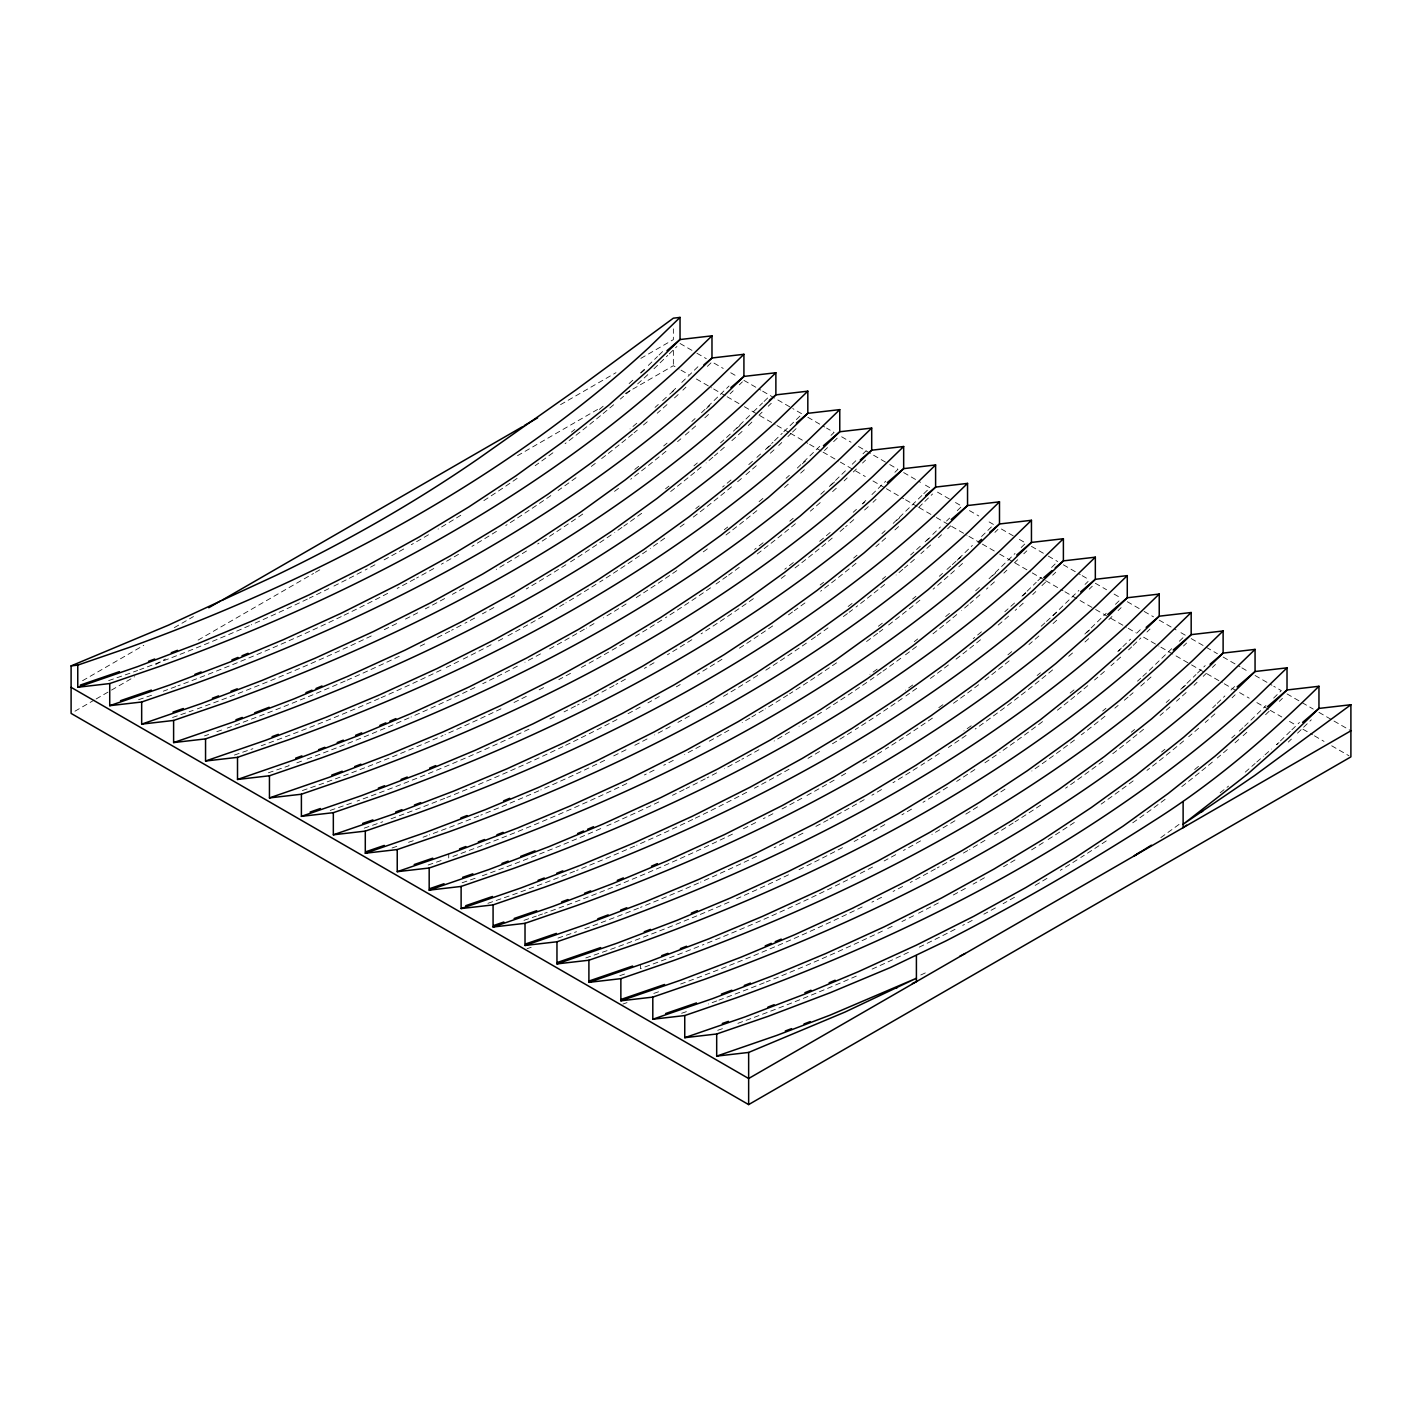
<?xml version="1.0" encoding="UTF-8"?>
<svg xmlns="http://www.w3.org/2000/svg" width="1422" height="1422" viewBox="0 0 1422 1422"><rect width="100%" height="100%" fill="white"/><g stroke="black" fill="none" stroke-linecap="round" stroke-linejoin="round"><path stroke-width="0.75" stroke-dasharray="5 3.75" d="M640.647 372.866L646.779 366.929M648.308 365.436L657.497 356.531M659.026 355.056L665.158 349.101M653.978 368.76L658.582 364.299M660.11 362.806L667.771 355.376M669.3 353.882L676.961 346.453M675.663 388.348L669.531 394.285L674.437 390.09M681.778 382.411L698.629 366.058M682.862 390.161L685.937 387.193M707.374 366.378L711.978 361.935L723.229 368.422M701.49 412.736L729.042 386.002M730.126 393.752L733.201 390.783M739.333 384.829L742.391 381.86M733.432 431.168L751.811 413.358M753.34 411.865L762.512 402.959M764.058 401.466L770.173 395.529M748.292 425.569L752.878 421.108M759.01 415.171L762.085 412.184M768.218 406.248L771.275 403.279M765.374 449.619L773.035 442.189M774.563 440.713L782.224 433.283M783.753 431.79L802.115 413.98L792.747 408.558M778.705 445.495L781.762 442.526M787.895 436.59L790.97 433.603M792.498 432.128L797.084 427.666M797.315 468.069L821.827 444.304M830.999 435.381L834.074 432.412L826.573 428.093M824.44 450.561L827.497 447.592M833.63 441.655L838.233 437.194M829.275 486.502L846.108 470.167M852.24 464.23L856.826 459.768M862.958 453.831L866.016 450.863M844.135 480.903L847.192 477.934M853.324 471.98L856.382 469.011M862.514 463.057L865.571 460.088M865.802 500.491L861.217 504.952L864.487 502.162M871.935 494.554L885.71 481.187M894.9 472.282L897.957 469.296L888.59 463.892M873.001 502.322L876.076 499.353M893.158 523.385L922.256 495.176M923.785 493.683L929.899 487.746L922.398 483.409M918.754 507.387L923.34 502.926M924.869 501.433L932.53 494.003M925.1 541.835L931.232 535.898M932.761 534.405L940.422 526.975M946.537 521.039L949.612 518.07M957.255 510.64L961.859 506.196L952.473 500.775M938.431 537.712L941.506 534.743M947.621 528.806L950.696 525.82M952.26 564.658A1590.116 918.043 0 0 0 957.059 560.286L972.364 545.426M981.553 536.521L993.8 524.629L986.299 520.31M994.902 532.379L997.96 529.411M989.001 578.718L1015.024 553.478M1021.156 547.541L1025.742 543.08L1018.241 538.742M1003.861 573.119L1006.918 570.151M1014.579 562.721L1017.654 559.753M1023.787 553.798L1026.844 550.829M1025.529 592.707L1020.943 597.169L1025.849 592.974M1027.075 591.232L1036.247 582.309M1037.793 580.834L1042.379 576.372M1051.569 567.467L1056.155 563.005M1032.745 594.538L1035.803 591.57M1041.935 585.615L1046.539 581.154M1052.653 575.217L1055.728 572.248M1046.503 621.45A1590.116 918.043 0 0 0 1052.884 615.619L1078.925 590.361M1085.039 584.424L1088.097 581.456M1089.199 589.206L1092.274 586.22M1084.844 634.052L1106.263 613.255M1115.452 604.35L1120.056 599.888M1108.893 619.53L1111.951 616.561M1118.083 610.625L1121.14 607.638M1121.371 648.041L1116.785 652.502L1120.038 649.712M1122.9 646.566L1130.561 639.136M1136.693 633.199L1141.279 628.737M1128.57 649.872L1131.645 646.903M1133.174 645.41L1140.835 637.98M1146.967 632.026L1150.025 629.057M1171.692 648.663L1148.727 670.935A1590.116 918.043 0 0 1 1142.328 676.783M1179.353 641.233L1185.468 635.296L1177.967 630.959M1183.513 646.015L1186.57 643.046M1180.669 689.386L1195.991 674.543M1197.52 673.05L1205.181 665.62M1194 685.28L1197.075 682.293M1203.19 676.357L1206.265 673.388M1212.397 667.433L1215.455 664.465M1212.628 707.836L1215.686 704.868M1217.214 703.375L1224.875 695.945M1230.99 690.008L1235.594 685.546M1232.074 697.775L1235.149 694.789M1244.57 726.269L1266.007 705.49M1273.65 698.06L1281.311 690.63L1273.81 686.293M1265.562 714.733L1271.677 708.778M1279.338 701.348L1282.413 698.38M1290.287 731.352L1276.512 744.719L1279.782 741.928M1291.816 729.859L1299.477 722.447M1288.314 742.088L1291.372 739.12M1297.504 733.165L1302.108 728.704M1303.636 727.229L1311.297 719.799M1245.245 772.146L1255.111 763.49M1256.764 762.05L1263.34 756.273M1264.993 754.833L1271.57 749.056M640.86 373.044L645.748 368.867M706.379 408.541L709.649 405.75M736.703 428.377L739.955 425.587M767.009 448.214L773.532 442.633M802.221 463.874L805.492 461.083M830.892 485.115L835.798 480.92M896.429 520.594L899.682 517.804M926.735 540.431L930.006 537.64M957.059 560.286L963.583 554.687M992.272 575.928L995.524 573.137M1052.884 615.619L1059.426 610.02M1086.461 632.666L1089.732 629.875M1182.304 687.999L1185.575 685.191M1220.147 792.801L1228.572 786.082M1160.832 837.611L1180.527 823.338M82.565 680.711L143.764 645.321M174.355 627.617L193.481 616.561M560.552 404.648L615.993 372.688M640.86 358.362L673.353 339.627L673.353 328.891M74.957 711.196L94.19 700.086M96.109 698.984L109.583 691.199M111.503 690.097L134.592 676.765M155.762 664.536L165.379 658.99M198.102 640.096L313.551 573.439M315.471 572.337L321.248 568.996M517.501 455.698L600.244 407.918M625.253 393.485L673.353 365.703L679.112 369.027M108.676 680.587L129.26 673.495A1641.735 947.852 0 0 0 137.632 670.455M138.556 699.731L155.034 694.06M172.56 717.47L193.161 710.396M204.501 735.903L208.625 734.499M216.855 731.672L223.041 729.539M234.399 755.064L252.92 748.701M268.403 772.804L288.986 765.729L288.986 761.783M302.406 790.543L320.945 784.162A1641.735 947.852 0 0 0 442.971 735.494M330.224 810.398L352.887 802.612M364.228 828.137L382.767 821.756M392.063 847.992L400.293 845.166M408.541 842.322L416.77 839.495M428.129 865.02L444.606 859.35M462.132 882.76L478.61 877.09M487.906 903.326L502.322 898.366M504.383 897.655L512.613 894.829A1641.735 947.852 0 0 0 574.577 871.277M523.971 920.354L536.325 916.106M538.387 915.395L542.511 913.973M527.082 948.705L531.206 947.283M557.975 938.093L576.514 931.712M585.793 957.948L608.456 950.163A1641.735 947.852 0 0 0 730.481 901.477M619.796 975.688L628.044 972.844M622.925 1004.039L627.031 1002.617M653.818 993.409L662.048 990.583M681.636 1013.282L689.883 1010.438M717.701 1030.31L723.887 1028.177M680.036 343.484L695.038 352.141M696.904 353.225L706.29 358.646M730.73 372.76L738.231 377.079M743.919 380.367L760.806 390.108M762.672 391.192L790.863 407.474M807.82 417.25L824.689 427.009M841.646 436.785L851.014 442.206M858.515 446.526L871.704 454.151M873.588 455.236L886.706 462.808M903.663 472.584L920.532 482.342M937.471 492.119L950.607 499.691M969.431 510.569L978.798 515.973M1001.372 529.002L1016.375 537.658M1031.448 546.368L1046.432 555.024M1048.316 556.109L1057.684 561.53M1063.389 564.818L1080.258 574.559M1082.142 575.643L1089.643 579.963M1095.331 583.251L1106.583 589.757M1114.084 594.076L1121.585 598.413M1127.273 601.702L1142.275 610.358M1144.159 611.442L1153.526 616.846M1159.232 620.134L1176.101 629.893M1191.174 638.585L1217.428 653.747M1223.116 657.035L1239.984 666.776M1241.868 667.86L1249.369 672.179M1255.057 675.468L1271.943 685.208M1287.017 693.918L1313.253 709.08M1318.958 712.369L1332.112 719.959M1333.996 721.043L1350.9 730.801M681.031 370.147L688.71 374.573M696.389 378.999L711.747 387.868M713.666 388.988L725.184 395.636M727.104 396.738L742.462 405.608M744.381 406.71L757.819 414.46M759.739 415.58L775.079 424.449M776.999 425.551L788.517 432.199M790.436 433.301L807.714 443.273M809.633 444.393L821.152 451.041M823.071 452.143L838.429 461.012M840.349 462.114L853.787 469.882M855.706 470.984L865.305 476.53M872.966 480.956L884.484 487.604M886.404 488.706L903.681 498.695M905.601 499.797L917.119 506.445M919.039 507.547L934.396 516.417M936.316 517.519L949.754 525.287M951.673 526.389L967.031 535.259M968.951 536.361L980.451 543.008M982.371 544.128L997.729 552.98M999.648 554.1L1013.086 561.85M1015.006 562.952L1030.363 571.822M1032.283 572.924L1043.801 579.589M1045.721 580.691L1062.998 590.663M1064.918 591.765L1093.696 608.385M1095.615 609.505L1109.053 617.255M1110.973 618.374L1126.331 627.226M1128.25 628.346L1135.929 632.772M1143.608 637.198L1158.966 646.068M1160.885 647.17L1189.681 663.807M1191.583 664.909L1205.021 672.659M1206.94 673.779L1222.298 682.631M1224.218 683.751L1237.655 691.501M1239.575 692.603L1249.174 698.149M1256.852 702.592L1268.371 709.24M1270.29 710.342L1281.809 716.99M1289.487 721.416L1295.246 724.74M1302.908 729.184L1312.506 734.73M1314.426 735.832L1324.024 741.377M1331.703 745.803L1348.98 755.775M673.353 350.505L673.353 365.703M640.398 964.649L640.398 968.595A1641.735 947.852 0 0 0 700.335 945.879M448.73 854L448.73 857.946M678.17 394.552A1641.735 947.852 0 0 1 673.406 398.889M666.971 404.648A1641.735 947.852 0 0 1 657.195 413.251M647.259 421.783A1641.735 947.852 0 0 1 642.246 426.013M637.305 430.137A1641.735 947.852 0 0 1 634.034 432.839M632.399 434.19A1641.735 947.852 0 0 1 627.44 438.225M625.787 439.558A1641.735 947.852 0 0 1 620.792 443.575M619.121 444.908A1641.735 947.852 0 0 1 607.301 454.205M605.594 455.52A1641.735 947.852 0 0 1 600.457 459.484M595.285 463.412A1641.735 947.852 0 0 1 590.077 467.34M576.017 477.721A1641.735 947.852 0 0 1 570.684 481.578M568.889 482.876A1641.735 947.852 0 0 1 558.082 490.537M550.812 495.603A1641.735 947.852 0 0 1 505.734 525.536M496.456 531.384A1641.735 947.852 0 0 1 471.944 546.386M458.524 554.331A1641.735 947.852 0 0 1 441.371 564.214M433.799 568.498A1641.735 947.852 0 0 1 428.075 571.68M426.173 572.746A1641.735 947.852 0 0 1 416.575 578.025M414.637 579.074A1641.735 947.852 0 0 1 408.843 582.202M406.888 583.251A1641.735 947.852 0 0 1 397.147 588.424M387.673 593.383A1641.735 947.852 0 0 1 343.235 615.637M341.262 616.597A1641.735 947.852 0 0 1 177.91 685.831M175.83 686.595A1641.735 947.852 0 0 1 163.299 691.181M666.349 397.218A1590.116 918.043 0 0 1 659.915 403.048M658.297 404.488A1590.116 918.043 0 0 1 655.044 407.403M636.807 423.241A1590.116 918.043 0 0 1 630.035 428.929M708.529 414.442A1641.735 947.852 0 0 1 702.148 420.219M695.678 425.978A1641.735 947.852 0 0 1 682.542 437.389M680.871 438.811A1641.735 947.852 0 0 1 677.547 441.638M665.976 451.289A1641.735 947.852 0 0 1 630.693 479.232M618.534 488.386A1641.735 947.852 0 0 1 613.273 492.279M582.753 514.053A1641.735 947.852 0 0 1 537.676 543.968M526.531 550.989A1641.735 947.852 0 0 1 496.242 569.387M463.839 588.015A1641.735 947.852 0 0 1 452.356 594.36M444.659 598.555A1641.735 947.852 0 0 1 438.847 601.684M436.892 602.732A1641.735 947.852 0 0 1 425.32 608.865M417.713 612.811A1641.735 947.852 0 0 1 404.31 619.672M396.596 623.565A1641.735 947.852 0 0 1 382.998 630.284M371.249 635.972A1641.735 947.852 0 0 1 197.338 708.867M695.091 418.566A1590.116 918.043 0 0 1 691.856 421.481M667.078 443.113A1590.116 918.043 0 0 1 663.683 445.957M638.691 466.327A1590.116 918.043 0 0 1 631.883 471.677M742.071 431.435A1641.735 947.852 0 0 1 730.872 441.549M724.367 447.272A1641.735 947.852 0 0 1 714.484 455.822M712.831 457.244A1641.735 947.852 0 0 1 706.13 462.914M701.188 467.02A1641.735 947.852 0 0 1 696.282 471.073M694.647 472.424A1641.735 947.852 0 0 1 689.688 476.441M688.017 477.792A1641.735 947.852 0 0 1 683.022 481.791M681.334 483.125A1641.735 947.852 0 0 1 676.285 487.124M674.597 488.439A1641.735 947.852 0 0 1 669.495 492.421M641.678 513.306A1641.735 947.852 0 0 1 636.363 517.181M634.567 518.479A1641.735 947.852 0 0 1 623.796 526.158M621.983 527.42A1641.735 947.852 0 0 1 614.695 532.503M611.176 534.939A1641.735 947.852 0 0 1 569.618 562.419M565.92 564.765A1641.735 947.852 0 0 1 526.264 588.957M514.675 595.729A1641.735 947.852 0 0 1 510.925 597.88M493.878 607.514A1641.735 947.852 0 0 1 482.378 613.86M474.664 618.055A1641.735 947.852 0 0 1 464.941 623.245M461.048 625.307A1641.735 947.852 0 0 1 451.574 630.266M449.672 631.261A1641.735 947.852 0 0 1 434.332 639.1M424.68 643.935A1641.735 947.852 0 0 1 416.895 647.774M399.262 656.306A1641.735 947.852 0 0 1 347.128 680.16M345.155 681.014A1641.735 947.852 0 0 1 227.2 728.082M730.25 434.101A1590.116 918.043 0 0 1 725.433 438.474M723.816 439.931A1590.116 918.043 0 0 1 720.563 442.829M697.331 462.968A1590.116 918.043 0 0 1 693.936 465.829M668.944 486.111A1590.116 918.043 0 0 1 665.549 488.777M774.012 449.885A1641.735 947.852 0 0 1 769.249 454.222M756.308 465.723A1641.735 947.852 0 0 1 751.385 470.007M749.75 471.429A1641.735 947.852 0 0 1 743.102 477.117M741.431 478.521A1641.735 947.852 0 0 1 736.4 482.769M731.512 486.822A1641.735 947.852 0 0 1 692.852 517.43M684.178 523.971A1641.735 947.852 0 0 1 678.916 527.864M664.732 538.191A1641.735 947.852 0 0 1 659.346 542.049M657.551 543.311A1641.735 947.852 0 0 1 650.298 548.412M646.655 550.936A1641.735 947.852 0 0 1 599.728 582.042M596.014 584.371A1641.735 947.852 0 0 1 565.885 602.857M563.965 603.995A1641.735 947.852 0 0 1 556.286 608.527M542.866 616.33A1641.735 947.852 0 0 1 504.668 637.536M502.73 638.585A1641.735 947.852 0 0 1 496.9 641.695M491.105 644.753A1641.735 947.852 0 0 1 460.497 660.448M458.559 661.408A1641.735 947.852 0 0 1 442.989 669.069M441.033 670.029A1641.735 947.852 0 0 1 381.114 697.704M379.07 698.593A1641.735 947.852 0 0 1 261.239 745.75M760.592 454.009A1590.116 918.043 0 0 1 754.14 459.821M752.505 461.279A1590.116 918.043 0 0 1 745.963 467.074M730.961 479.996A1590.116 918.043 0 0 1 722.607 486.999M699.197 505.894A1590.116 918.043 0 0 1 695.785 508.561M804.372 469.775A1641.735 947.852 0 0 1 799.591 474.113M788.268 484.173A1641.735 947.852 0 0 1 781.691 489.879M756.877 510.658A1641.735 947.852 0 0 1 751.918 514.675M750.247 516.008A1641.735 947.852 0 0 1 745.235 520.025M743.546 521.359A1641.735 947.852 0 0 1 731.672 530.619M729.966 531.935A1641.735 947.852 0 0 1 724.793 535.881M707.338 548.91A1641.735 947.852 0 0 1 702.024 552.785M676.836 570.595A1641.735 947.852 0 0 1 635.35 598.129M626.107 603.995A1641.735 947.852 0 0 1 603.532 617.877M594.005 623.583A1641.735 947.852 0 0 1 586.308 628.115M584.371 629.235A1641.735 947.852 0 0 1 548.199 649.694M540.484 653.889A1641.735 947.852 0 0 1 524.931 662.208M517.359 666.171A1641.735 947.852 0 0 1 482.733 683.698M474.93 687.519A1641.735 947.852 0 0 1 469.047 690.363M467.091 691.305A1641.735 947.852 0 0 1 411.011 717.043M409.056 717.897A1641.735 947.852 0 0 1 303.615 760.379M301.535 761.143A1641.735 947.852 0 0 1 295.278 763.436M789.317 475.357A1590.116 918.043 0 0 1 786.082 478.272M762.903 498.429A1590.116 918.043 0 0 1 757.819 502.713M727.726 527.011A1590.116 918.043 0 0 1 724.296 529.677M836.314 488.226A1641.735 947.852 0 0 1 829.933 494.003M820.21 502.606A1641.735 947.852 0 0 1 810.327 511.156M795.396 523.705A1641.735 947.852 0 0 1 756.753 554.331M739.28 567.36A1641.735 947.852 0 0 1 728.615 575.092M726.838 576.372A1641.735 947.852 0 0 1 716.013 584.033M710.538 587.837A1641.735 947.852 0 0 1 665.46 617.752M661.763 620.099A1641.735 947.852 0 0 1 635.492 636.309M624.027 643.153A1641.735 947.852 0 0 1 610.5 651.063M608.634 652.129A1641.735 947.852 0 0 1 578.221 669.193M570.506 673.388A1641.735 947.852 0 0 1 558.828 679.609M543.595 687.573A1641.735 947.852 0 0 1 535.952 691.501M526.318 696.371A1641.735 947.852 0 0 1 512.738 703.108M500.988 708.814A1641.735 947.852 0 0 1 444.997 734.587M824.476 490.892A1590.116 918.043 0 0 1 819.641 495.265M793.156 518.301A1590.116 918.043 0 0 1 789.779 521.163M763.081 542.777A1590.116 918.043 0 0 1 754.531 549.443M868.273 506.659A1641.735 947.852 0 0 1 863.474 510.996M853.787 519.617A1641.735 947.852 0 0 1 845.575 526.762M843.921 528.184A1641.735 947.852 0 0 1 838.944 532.45M832.226 538.085A1641.735 947.852 0 0 1 827.355 542.155M825.702 543.506A1641.735 947.852 0 0 1 820.778 547.541M819.125 548.874A1641.735 947.852 0 0 1 814.148 552.909M812.477 554.242A1641.735 947.852 0 0 1 807.447 558.242M805.759 559.575A1641.735 947.852 0 0 1 800.675 563.539M798.986 564.872A1641.735 947.852 0 0 1 793.849 568.836M785.228 575.395A1641.735 947.852 0 0 1 780.02 579.305M753.376 598.644A1641.735 947.852 0 0 1 747.954 602.466M746.141 603.746A1641.735 947.852 0 0 1 701.099 633.839M691.856 639.704A1641.735 947.852 0 0 1 667.433 654.76M654.049 662.741A1641.735 947.852 0 0 1 644.397 668.376M625.467 679.165A1641.735 947.852 0 0 1 615.922 684.462M614.02 685.528A1641.735 947.852 0 0 1 608.243 688.675M606.323 689.723A1641.735 947.852 0 0 1 588.832 699.091M586.931 700.086A1641.735 947.852 0 0 1 577.456 705.028M575.537 706.023A1641.735 947.852 0 0 1 564.054 711.889M554.402 716.741A1641.735 947.852 0 0 1 546.635 720.581M529.002 729.148A1641.735 947.852 0 0 1 357.064 801.084M856.435 509.343A1590.116 918.043 0 0 1 853.218 512.258M830.164 532.468A1590.116 918.043 0 0 1 816.797 543.684M793.334 562.561A1590.116 918.043 0 0 1 784.748 569.209M898.615 526.549A1641.735 947.852 0 0 1 892.216 532.326M885.728 538.067A1641.735 947.852 0 0 1 875.881 546.635M856.008 563.29A1641.735 947.852 0 0 1 820.636 591.214M804.941 602.946A1641.735 947.852 0 0 1 794.294 610.696M792.516 611.975A1641.735 947.852 0 0 1 787.13 615.815M772.679 625.929A1641.735 947.852 0 0 1 736.703 649.925M721.949 659.328A1641.735 947.852 0 0 1 697.473 674.348M680.214 684.569A1641.735 947.852 0 0 1 676.339 686.826M659.31 696.531A1641.735 947.852 0 0 1 647.881 702.912M640.184 707.125A1641.735 947.852 0 0 1 634.39 710.271M632.452 711.32A1641.735 947.852 0 0 1 626.622 714.431M616.988 719.514A1641.735 947.852 0 0 1 564.889 745.697M562.916 746.639A1641.735 947.852 0 0 1 446.792 797.511M444.766 798.311A1641.735 947.852 0 0 1 389.024 819.534M885.159 530.69A1590.116 918.043 0 0 1 881.924 533.606M857.057 555.202A1590.116 918.043 0 0 1 853.662 558.046M823.569 582.345A1590.116 918.043 0 0 1 820.139 584.993M930.575 544.999A1641.735 947.852 0 0 1 920.923 553.638M914.417 559.379A1641.735 947.852 0 0 1 904.499 567.911M902.828 569.333A1641.735 947.852 0 0 1 896.127 574.986M884.662 584.424A1641.735 947.852 0 0 1 879.703 588.459M878.032 589.792A1641.735 947.852 0 0 1 873.019 593.792M871.331 595.125A1641.735 947.852 0 0 1 866.265 599.106M864.576 600.44A1641.735 947.852 0 0 1 856.026 607.034M852.578 609.665A1641.735 947.852 0 0 1 849.13 612.278M847.388 613.575A1641.735 947.852 0 0 1 842.162 617.486M828.031 627.849A1641.735 947.852 0 0 1 817.277 635.545M815.464 636.807A1641.735 947.852 0 0 1 810.025 640.629M806.381 643.153A1641.735 947.852 0 0 1 764.983 670.722M757.606 675.432A1641.735 947.852 0 0 1 721.789 697.349M714.093 701.881A1641.735 947.852 0 0 1 706.343 706.379M689.368 716.048A1641.735 947.852 0 0 1 677.903 722.412M670.206 726.624A1641.735 947.852 0 0 1 654.671 734.943M647.046 738.96A1641.735 947.852 0 0 1 633.697 745.857M626.018 749.75A1641.735 947.852 0 0 1 612.473 756.522M604.67 760.343A1641.735 947.852 0 0 1 598.804 763.187M596.831 764.147A1641.735 947.852 0 0 1 540.84 789.921M538.796 790.81A1641.735 947.852 0 0 1 480.778 815.144M478.752 815.961A1641.735 947.852 0 0 1 429.32 834.91M427.222 835.692A1641.735 947.852 0 0 1 423.063 837.22M920.318 546.226A1590.116 918.043 0 0 1 915.484 550.598M913.866 552.056A1590.116 918.043 0 0 1 910.613 554.953M885.604 576.479A1590.116 918.043 0 0 1 882.333 579.216M852.08 603.443A1590.116 918.043 0 0 1 846.908 607.425M962.516 563.45A1641.735 947.852 0 0 1 956.099 569.209M954.5 570.649A1641.735 947.852 0 0 1 949.629 574.95M947.994 576.39A1641.735 947.852 0 0 1 933.116 589.188M919.91 600.173A1641.735 947.852 0 0 1 886.262 626.782M882.795 629.413A1641.735 947.852 0 0 1 879.329 632.026M877.587 633.323A1641.735 947.852 0 0 1 872.344 637.234M870.602 638.531A1641.735 947.852 0 0 1 865.305 642.424M836.563 662.83A1641.735 947.852 0 0 1 789.548 693.865M787.699 695.038A1641.735 947.852 0 0 1 765.178 708.938M763.276 710.093A1641.735 947.852 0 0 1 751.811 716.937M749.892 718.074A1641.735 947.852 0 0 1 742.177 722.589M728.882 730.215A1641.735 947.852 0 0 1 723.211 733.432M721.31 734.499A1641.735 947.852 0 0 1 707.925 741.911M700.228 746.106A1641.735 947.852 0 0 1 684.657 754.424M673.281 760.361A1641.735 947.852 0 0 1 663.736 765.267M654.102 770.137A1641.735 947.852 0 0 1 644.415 774.954M626.818 783.522A1641.735 947.852 0 0 1 452.907 856.417M950.66 566.116A1590.116 918.043 0 0 1 944.19 571.946M942.555 573.386A1590.116 918.043 0 0 1 939.284 576.283M915.91 596.298A1590.116 918.043 0 0 1 912.64 599.018M882.315 623.209A1590.116 918.043 0 0 1 877.125 627.191M994.458 581.882A1641.735 947.852 0 0 1 986.441 589.099M979.936 594.823A1641.735 947.852 0 0 1 970.053 603.39M968.4 604.794A1641.735 947.852 0 0 1 961.699 610.465M956.757 614.571A1641.735 947.852 0 0 1 951.851 618.623M950.216 619.974A1641.735 947.852 0 0 1 945.257 623.991M943.586 625.342A1641.735 947.852 0 0 1 938.591 629.342M936.902 630.675A1641.735 947.852 0 0 1 931.854 634.674M916.479 646.548A1641.735 947.852 0 0 1 902.543 656.982M900.784 658.279A1641.735 947.852 0 0 1 895.469 662.154M893.709 663.452A1641.735 947.852 0 0 1 882.973 671.148M881.16 672.428A1641.735 947.852 0 0 1 870.264 680.054M866.745 682.489A1641.735 947.852 0 0 1 825.187 709.969M821.489 712.315A1641.735 947.852 0 0 1 799.004 726.233M789.494 731.957A1641.735 947.852 0 0 1 774.119 741.022M758.939 749.732A1641.735 947.852 0 0 1 753.251 752.931M751.349 753.998A1641.735 947.852 0 0 1 741.804 759.295M739.884 760.361A1641.735 947.852 0 0 1 734.108 763.507M732.17 764.556A1641.735 947.852 0 0 1 724.42 768.733M716.617 772.857A1641.735 947.852 0 0 1 707.143 777.816M705.241 778.812A1641.735 947.852 0 0 1 686.044 788.588M684.124 789.548A1641.735 947.852 0 0 1 672.464 795.325M658.759 801.972A1641.735 947.852 0 0 1 606.767 825.915M600.724 828.564A1641.735 947.852 0 0 1 480.672 876.379M979.385 587.482A1590.116 918.043 0 0 1 972.879 593.294M949.505 613.38A1590.116 918.043 0 0 1 942.928 618.819M917.688 638.993A1590.116 918.043 0 0 1 914.257 641.66M877.178 669.158A1590.116 918.043 0 0 1 869.909 674.295M1023.218 603.212A1641.735 947.852 0 0 1 1015.148 610.411M1008.607 616.135A1641.735 947.852 0 0 1 995.329 627.493M980.505 639.758A1641.735 947.852 0 0 1 953.575 661.052M948.421 664.981A1641.735 947.852 0 0 1 927.428 680.605M916.71 688.319A1641.735 947.852 0 0 1 905.867 695.962M902.223 698.486A1641.735 947.852 0 0 1 855.28 729.593M851.582 731.921A1641.735 947.852 0 0 1 830.963 744.684M819.534 751.545A1641.735 947.852 0 0 1 807.998 758.353M788.997 769.249A1641.735 947.852 0 0 1 754.407 788.215M746.674 792.303A1641.735 947.852 0 0 1 694.629 818.521M692.674 819.463A1641.735 947.852 0 0 1 636.683 845.255M634.639 846.143A1641.735 947.852 0 0 1 576.621 870.477M1014.544 603.017A1590.116 918.043 0 0 1 1009.709 607.372M1008.074 608.829A1590.116 918.043 0 0 1 1004.821 611.727M981.447 631.812A1590.116 918.043 0 0 1 973.217 638.62M912.728 685.013A1590.116 918.043 0 0 1 905.494 690.168M1056.759 620.223A1641.735 947.852 0 0 1 1050.325 625.982M1038.913 636.007A1641.735 947.852 0 0 1 1028.941 644.522M1009.14 660.892A1641.735 947.852 0 0 1 1004.145 664.909M1002.474 666.243A1641.735 947.852 0 0 1 997.426 670.224M995.738 671.557A1641.735 947.852 0 0 1 990.654 675.539M988.948 676.854A1641.735 947.852 0 0 1 983.811 680.8M978.638 684.746A1641.735 947.852 0 0 1 950.447 705.472M932.405 718.146A1641.735 947.852 0 0 1 885.391 749.198M881.676 751.545A1641.735 947.852 0 0 1 862.905 763.134M845.735 773.39A1641.735 947.852 0 0 1 839.94 776.785M834.127 780.163A1641.735 947.852 0 0 1 803.768 797.244M801.848 798.293A1641.735 947.852 0 0 1 780.5 809.758M772.928 813.722A1641.735 947.852 0 0 1 763.401 818.645M755.722 822.556A1641.735 947.852 0 0 1 742.195 829.328M732.454 834.127A1641.735 947.852 0 0 1 606.536 889.728M604.492 890.545A1641.735 947.852 0 0 1 544.555 913.279M1044.886 622.907A1590.116 918.043 0 0 1 1038.398 628.72M1011.753 651.632A1590.116 918.043 0 0 1 1006.829 655.702M942.875 704.743A1590.116 918.043 0 0 1 937.436 708.618M1088.701 638.656A1641.735 947.852 0 0 1 1082.266 644.433M1072.508 653.018A1641.735 947.852 0 0 1 1065.896 658.706M1052.6 669.904A1641.735 947.852 0 0 1 975.19 729.024M966.107 735.387A1641.735 947.852 0 0 1 948.332 747.474M939.32 753.464A1641.735 947.852 0 0 1 921.029 765.303M917.332 767.649A1641.735 947.852 0 0 1 892.963 782.722M881.516 789.566A1641.735 947.852 0 0 1 871.882 795.236M864.203 799.679A1641.735 947.852 0 0 1 829.933 818.841M828.013 819.89A1641.735 947.852 0 0 1 814.397 827.16M802.968 833.15A1641.735 947.852 0 0 1 793.423 838.073M783.824 842.944A1641.735 947.852 0 0 1 774.137 847.779M756.557 856.364A1641.735 947.852 0 0 1 700.566 882.138M698.54 883.044A1641.735 947.852 0 0 1 640.504 907.36M638.478 908.178A1641.735 947.852 0 0 1 582.789 929.437M1040.424 672.802A1590.116 918.043 0 0 1 1037.118 675.503M971.208 725.771A1590.116 918.043 0 0 1 963.92 730.908M1120.643 657.106A1641.735 947.852 0 0 1 1110.973 665.745M1104.45 671.468A1641.735 947.852 0 0 1 1094.513 680M1087.794 685.653A1641.735 947.852 0 0 1 1082.906 689.706M1081.271 691.056A1641.735 947.852 0 0 1 1076.347 695.091M1074.694 696.442A1641.735 947.852 0 0 1 1069.717 700.459M1068.046 701.793A1641.735 947.852 0 0 1 1063.016 705.792M1061.327 707.125A1641.735 947.852 0 0 1 1056.244 711.089M1042.539 721.629A1641.735 947.852 0 0 1 999.879 752.558M996.289 755.046A1641.735 947.852 0 0 1 983.864 763.507M974.888 769.515A1641.735 947.852 0 0 1 956.668 781.389M947.425 787.255A1641.735 947.852 0 0 1 923.002 802.31M911.538 809.154A1641.735 947.852 0 0 1 901.904 814.806M884.84 824.582A1641.735 947.852 0 0 1 873.41 830.963M865.731 835.176A1641.735 947.852 0 0 1 854.142 841.468M842.499 847.636A1641.735 947.852 0 0 1 798.293 870.051M788.517 874.797A1641.735 947.852 0 0 1 736.578 898.793M1074.001 689.883A1590.116 918.043 0 0 1 1067.407 695.305M1151.002 676.996A1641.735 947.852 0 0 1 1146.168 681.316M1144.55 682.756A1641.735 947.852 0 0 1 1139.662 687.057M1133.103 692.763A1641.735 947.852 0 0 1 1129.779 695.607M1128.126 697.029A1641.735 947.852 0 0 1 1123.113 701.259M1118.119 705.436A1641.735 947.852 0 0 1 1114.866 708.138M1104.983 716.226A1641.735 947.852 0 0 1 1081.36 734.818M1074.481 740.08A1641.735 947.852 0 0 1 1031.821 771.008M1005.016 789.157A1641.735 947.852 0 0 1 992.272 797.475M977.518 806.878A1641.735 947.852 0 0 1 964.4 815.002M954.944 820.761A1641.735 947.852 0 0 1 949.238 824.191M947.319 825.329A1641.735 947.852 0 0 1 931.908 834.376M920.567 840.882A1641.735 947.852 0 0 1 903.45 850.463M895.753 854.675A1641.735 947.852 0 0 1 884.146 860.95M872.557 867.065A1641.735 947.852 0 0 1 857.324 874.957M855.404 875.934A1641.735 947.852 0 0 1 762.423 919.927M760.45 920.781A1641.735 947.852 0 0 1 702.361 945.061M1140.728 678.241A1590.116 918.043 0 0 1 1137.493 681.156M1105.961 708.316A1590.116 918.043 0 0 1 1102.654 711.036M1186.144 692.55A1641.735 947.852 0 0 1 1176.492 701.188M1169.986 706.93A1641.735 947.852 0 0 1 1165.045 711.196M1163.392 712.618A1641.735 947.852 0 0 1 1160.068 715.462M1143.537 729.29A1641.735 947.852 0 0 1 1138.578 733.325M1136.925 734.659A1641.735 947.852 0 0 1 1131.93 738.676M1130.259 740.009A1641.735 947.852 0 0 1 1125.211 744.008M1123.522 745.341A1641.735 947.852 0 0 1 1118.439 749.305M1116.732 750.62A1641.735 947.852 0 0 1 1111.595 754.584M1102.957 761.125A1641.735 947.852 0 0 1 1065.593 788.179M1040.584 805.207A1641.735 947.852 0 0 1 1015.024 821.809M1013.175 822.983A1641.735 947.852 0 0 1 994.476 834.607M984.984 840.349A1641.735 947.852 0 0 1 969.662 849.432M967.724 850.569A1641.735 947.852 0 0 1 961.912 853.929M954.393 858.248A1641.735 947.852 0 0 1 948.723 861.465M946.839 862.532A1641.735 947.852 0 0 1 937.311 867.847M935.392 868.913A1641.735 947.852 0 0 1 929.633 872.077M927.713 873.126A1641.735 947.852 0 0 1 910.24 882.493M902.615 886.51A1641.735 947.852 0 0 1 893.087 891.434M881.587 897.3A1641.735 947.852 0 0 1 871.917 902.152M862.194 906.934A1641.735 947.852 0 0 1 736.347 962.694M734.303 963.512A1641.735 947.852 0 0 1 678.632 984.771M1169.435 699.606A1590.116 918.043 0 0 1 1166.182 702.504M1134.614 729.486A1590.116 918.043 0 0 1 1131.29 732.206M1214.886 713.88A1641.735 947.852 0 0 1 1205.198 722.5M1198.639 728.224A1641.735 947.852 0 0 1 1188.668 736.738M1183.637 740.969A1641.735 947.852 0 0 1 1146.967 770.386M1133.156 780.891A1641.735 947.852 0 0 1 1101.179 804.088M1074.321 822.449A1641.735 947.852 0 0 1 1045.117 841.415M1043.268 842.588A1641.735 947.852 0 0 1 1030.186 850.729M1015.024 859.937A1641.735 947.852 0 0 1 1003.523 866.745M984.451 877.765A1641.735 947.852 0 0 1 973.075 884.164M965.414 888.412A1641.735 947.852 0 0 1 959.654 891.558M957.717 892.607A1641.735 947.852 0 0 1 951.922 895.753M938.342 902.97A1641.735 947.852 0 0 1 932.654 905.938M930.752 906.934A1641.735 947.852 0 0 1 915.448 914.773M913.528 915.75A1641.735 947.852 0 0 1 901.921 921.545M892.181 926.344A1641.735 947.852 0 0 1 884.342 930.13M882.387 931.072A1641.735 947.852 0 0 1 766.262 981.944M764.218 982.762A1641.735 947.852 0 0 1 718.91 1000.146M716.83 1000.91A1641.735 947.852 0 0 1 708.476 1003.968M1164.902 749.287A1590.116 918.043 0 0 1 1161.578 751.989M1246.827 732.33A1641.735 947.852 0 0 1 1240.393 738.089M1238.758 739.511A1641.735 947.852 0 0 1 1233.869 743.813M1227.275 749.518A1641.735 947.852 0 0 1 1217.268 758.015M1212.326 762.121A1641.735 947.852 0 0 1 1207.42 766.174M1205.785 767.525A1641.735 947.852 0 0 1 1200.826 771.542M1199.155 772.893A1641.735 947.852 0 0 1 1194.16 776.892M1192.471 778.225A1641.735 947.852 0 0 1 1187.423 782.224M1185.735 783.54A1641.735 947.852 0 0 1 1180.633 787.521M1165.116 799.324A1641.735 947.852 0 0 1 1131.308 823.8M1106.28 840.9A1641.735 947.852 0 0 1 1080.756 857.519M1077.058 859.866A1641.735 947.852 0 0 1 1060.243 870.335M1046.983 878.369A1641.735 947.852 0 0 1 1033.545 886.333M1014.508 897.282A1641.735 947.852 0 0 1 1003.114 903.681M995.453 907.911A1641.735 947.852 0 0 1 983.864 914.186M972.186 920.425A1641.735 947.852 0 0 1 962.712 925.367M955.069 929.313A1641.735 947.852 0 0 1 916.301 948.581M908.409 952.349A1641.735 947.852 0 0 1 870.442 969.857M856.293 976.114A1641.735 947.852 0 0 1 736.24 1023.929M1242.97 727.744A1590.116 918.043 0 0 1 1236.571 733.574M1234.954 735.032A1590.116 918.043 0 0 1 1231.701 737.947M1198.497 766.369A1590.116 918.043 0 0 1 1191.867 771.791M925.295 972.915A1590.116 918.043 0 0 1 919.287 975.688M632.808 380.225A1590.116 918.043 0 0 1 626.355 386.055M603.177 406.212A1590.116 918.043 0 0 1 598.093 410.496M574.808 429.444A1590.116 918.043 0 0 1 571.413 432.11M647.81 374.661A1641.735 947.852 0 0 1 636.647 384.775M630.159 390.517A1641.735 947.852 0 0 1 620.312 399.084M613.646 404.755A1641.735 947.852 0 0 1 608.616 408.985M606.981 410.336A1641.735 947.852 0 0 1 602.093 414.389M600.44 415.739A1641.735 947.852 0 0 1 565.067 443.664M552.891 452.8A1641.735 947.852 0 0 1 547.612 456.693M545.835 457.991A1641.735 947.852 0 0 1 535.152 465.705M517.11 478.379A1641.735 947.852 0 0 1 481.134 502.375M460.781 515.262A1641.735 947.852 0 0 1 438.1 529.073M428.502 534.761A1641.735 947.852 0 0 1 411.314 544.697M403.741 548.981A1641.735 947.852 0 0 1 398.036 552.18M396.134 553.247A1641.735 947.852 0 0 1 382.696 560.624M374.946 564.801A1641.735 947.852 0 0 1 365.205 569.991M361.419 571.964A1641.735 947.852 0 0 1 348.106 578.878M346.186 579.856A1641.735 947.852 0 0 1 330.775 587.642M328.838 588.601A1641.735 947.852 0 0 1 309.321 598.147M307.348 599.089A1641.735 947.852 0 0 1 251.285 624.827M249.312 625.68A1641.735 947.852 0 0 1 139.712 669.691"/><path stroke-width="1.5" d="M77.766 665.123L77.766 687.253L137.721 666.58L197.8 643.668L251.285 621.29L309.321 594.752L366.68 565.92L418.832 537.143L468.673 507.032L516.186 475.641L561.263 443.024L608.616 405.27L649.392 369.258L680.036 339.538L680.036 317.408L649.392 347.128A1641.735 947.852 0 0 1 129.26 647.419L77.766 665.123L71.1 665.887L71.1 713.417L748.647 1104.592L1350.9 756.877L1350.9 704.725L1318.958 708.423L1302.623 722.376M109.725 683.555L109.725 705.685L169.662 685.013L229.76 662.119L283.227 639.74L341.262 613.202L398.622 584.353L450.774 555.593L500.615 525.482L548.128 494.092L593.205 461.475L640.558 423.72L681.334 387.708L711.978 357.989L711.978 335.841L681.334 365.578A1641.735 947.852 0 0 1 161.201 665.869L109.725 683.555L77.766 687.253M141.667 702.006L141.667 724.136L201.604 703.463L261.701 680.569L315.186 658.173L373.204 631.635L430.582 602.804L482.716 574.026L532.575 543.915L580.069 512.524L625.165 479.925L672.499 442.153L713.275 406.159L743.919 376.421L743.919 354.291L713.275 384.029A1641.735 947.852 0 0 1 193.161 684.302L141.667 702.006L109.725 705.685M173.608 720.456L173.608 742.586L233.564 721.914L293.643 699.002L347.128 676.623L405.163 650.085L462.523 621.254L514.675 592.476L564.516 562.365L612.029 530.975L657.106 498.358L704.441 460.604L745.217 424.591L775.879 394.872L775.879 372.742L745.217 402.462A1641.735 947.852 0 0 1 225.103 702.752L173.608 720.456L141.667 724.136M205.55 738.889L205.55 761.019L265.505 740.347L325.585 717.452L379.07 695.074L437.105 668.536L494.465 639.687L546.617 610.909L596.458 580.816L643.97 549.425L689.048 516.808L736.4 479.054L777.176 443.042L807.82 413.322L807.82 391.174L777.176 420.912A1641.735 947.852 0 0 1 257.044 721.203L205.55 738.889L173.608 742.586M237.51 757.339L237.51 779.469L297.447 758.797L357.544 735.903L411.011 713.506L469.047 686.968L526.407 658.137L578.558 629.359L628.4 599.249L675.912 567.858L720.99 535.241L768.342 497.487L809.118 461.492L839.762 431.755L839.762 409.625L809.118 439.345A1641.735 947.852 0 0 1 288.986 739.636L237.51 757.339L205.55 761.019M269.451 775.772L269.451 797.92L329.389 777.23L389.486 754.335L442.971 731.957L500.988 705.419L558.366 676.588L610.5 647.81L660.359 617.699L707.854 586.308L752.949 553.691L800.284 515.937L841.06 479.925L871.704 450.205L871.704 428.075L841.06 457.795A1641.735 947.852 0 0 1 320.945 758.086L269.451 775.772L237.51 779.469M301.393 794.223L301.393 816.352L361.348 795.68L421.427 772.786L474.912 750.407L532.948 723.869L590.308 695.02L642.46 666.243L692.301 636.132L739.813 604.759L784.891 572.142L832.226 534.388L873.001 498.375L903.663 468.638L903.663 446.508L873.001 476.246A1641.735 947.852 0 0 1 352.887 776.536L301.393 794.223L269.451 797.92M333.335 812.673L333.335 834.803L393.29 814.131L453.369 791.219L506.854 768.84L564.889 742.302L622.249 713.471L674.401 684.693L724.242 654.582L771.755 623.192L816.832 590.574L864.167 552.82L904.961 516.808L935.605 487.088L935.605 464.958L904.961 494.678A1641.735 947.852 0 0 1 384.829 794.969L333.335 812.673L301.393 816.352M365.294 831.106L365.294 853.236L425.231 832.563L485.329 809.669L538.796 787.29L596.831 760.752L654.191 731.921L706.343 703.143L756.184 673.033L803.697 641.642L848.774 609.025L896.127 571.271L936.902 535.259L967.547 505.539L967.547 483.391L936.902 513.129A1641.735 947.852 0 0 1 416.77 813.42L365.294 831.106L333.335 834.803M397.236 849.556L397.236 871.686L457.173 851.014L517.27 828.119L570.755 805.723L628.773 779.203L686.151 750.354L738.285 721.576L788.144 691.465L835.638 660.075L880.733 627.475L928.068 589.703L968.844 553.709L999.488 523.971L999.488 501.842L968.844 531.579A1641.735 947.852 0 0 1 448.73 831.87L397.236 849.556L365.294 853.236M429.177 868.007L429.177 890.136L489.132 869.464L549.212 846.552L602.697 824.173L660.732 797.635L718.092 768.804L770.244 740.027L820.085 709.916L867.598 678.525L912.675 645.908L960.01 608.154L1000.786 572.142L1031.448 542.422L1031.448 520.292L1000.786 550.012A1641.735 947.852 0 0 1 480.672 850.303L429.177 868.007L397.236 871.686M461.119 886.439L461.119 908.569L521.074 887.897L581.154 865.003L634.639 842.624L692.674 816.086L750.034 787.237L802.186 758.459L852.027 728.366L899.539 696.976L944.617 664.358L991.952 626.604L1032.745 590.592L1063.389 560.872L1063.389 538.725L1032.745 568.462A1641.735 947.852 0 0 1 512.613 868.753L461.119 886.439L429.177 890.136M493.078 904.89L493.078 927.02L553.016 906.347L613.113 883.453L666.58 861.057L724.616 834.518L781.976 805.687L834.127 776.91L883.969 746.799L931.481 715.408L976.558 682.809L1023.911 645.037L1064.687 609.043L1095.331 579.305L1095.331 557.175L1064.687 586.895A1641.735 947.852 0 0 1 544.555 887.186L493.078 904.89L461.119 908.569M525.02 923.322L525.02 945.47L584.957 924.78L645.055 901.886L698.54 879.507L756.557 852.969L813.917 824.138L866.069 795.36L915.928 765.249L963.423 733.859L1008.518 701.242L1055.853 663.487L1096.629 627.475L1127.273 597.755L1127.273 575.626L1096.629 605.345A1641.735 947.852 0 0 1 576.514 905.636L525.02 923.322L493.078 927.02M556.962 941.773L556.962 963.903L616.917 943.23L676.996 920.336L730.481 897.957L788.517 871.419L845.877 842.571L898.029 813.793L947.87 783.7L995.382 752.309L1040.46 719.692L1087.794 681.938L1128.57 645.926L1159.232 616.188L1159.232 594.058L1128.57 623.796A1641.735 947.852 0 0 1 608.456 924.087L556.962 941.773L525.02 945.47M588.904 960.223L588.904 982.353L648.859 961.681L708.938 938.787L762.423 916.39L820.458 889.852L877.818 861.021L929.97 832.243L979.811 802.132L1027.324 770.742L1072.401 738.125L1119.736 700.371L1160.53 664.376L1191.174 634.639L1191.174 612.509L1160.53 642.229A1641.735 947.852 0 0 1 640.398 942.519L588.904 960.223L556.962 963.903M620.863 978.656L620.863 1000.804L680.8 980.114L740.898 957.219L794.365 934.841L852.4 908.303L909.76 879.471L961.912 850.694L1011.753 820.583L1059.266 789.192L1104.343 756.575L1151.696 718.821L1192.471 682.809L1223.116 653.089L1223.116 630.959L1192.471 660.679A1641.735 947.852 0 0 1 672.339 960.97L620.863 978.656L588.904 982.353M652.805 997.106L652.805 1019.236L712.742 998.564L772.839 975.67L826.324 953.291L884.342 926.753L941.702 897.904L993.854 869.126L1043.695 839.016L1091.207 807.625L1136.302 775.026L1183.637 737.254L1224.413 701.259L1255.057 671.522L1255.057 649.392L1224.413 679.129A1641.735 947.852 0 0 1 704.299 979.42L652.805 997.106L620.863 1000.804M684.746 1015.557L684.746 1037.687L744.701 1017.014L804.781 994.102L858.266 971.724L916.301 945.186L973.661 916.355L1025.813 887.577L1075.654 857.466L1123.167 826.075L1168.244 793.458L1215.579 755.704L1256.355 719.692L1287.017 689.972L1287.017 667.842L1256.355 697.562A1641.735 947.852 0 0 1 736.24 997.853L684.746 1015.557L652.805 1019.236M1350.9 704.725L1254.613 775.577L1183.122 824.28L1247.521 774.155L1288.314 738.142L1318.958 708.423L1318.958 686.275C1268.477 736.063 1214.246 782.598 1154.255 820.583A2643.907 1526.464 -60 0 1 945.292 941.24L890.208 967.618L830.146 992.752L768.182 1016.303L716.688 1033.99L684.746 1037.687M666.971 350.701L680.036 339.538L711.978 335.841M703.819 364.956L711.978 357.989L743.919 354.291M730.872 387.602L743.919 376.421L775.879 372.742M769.338 400.453L775.879 394.872L807.82 391.174M796.391 423.081L807.82 413.322L839.762 409.625M823.445 445.726L839.762 431.755L871.704 428.075M860.274 459.981L871.704 450.205L903.663 446.508M887.328 482.609L903.663 468.638L935.605 464.958M925.811 495.46L935.605 487.088L967.547 483.391M951.229 519.492L967.547 505.539L999.488 501.842M978.265 542.12L981.536 539.329M989.694 532.361L999.488 523.971L1031.448 520.292M1016.748 554.989L1031.448 542.422L1063.389 538.725M1043.801 577.616L1051.96 570.631M1055.231 567.84L1063.389 560.872L1095.331 557.175M1080.649 591.872L1095.331 579.305L1127.273 575.626M1107.685 614.5L1127.273 597.755L1159.232 594.058M1146.168 627.369L1159.232 616.188L1191.174 612.509M1173.221 649.996L1191.174 634.639L1223.116 630.959M1210.051 664.252L1223.116 653.089L1255.057 649.392M1237.104 686.879L1255.057 671.522L1287.017 667.842M1267.411 706.734L1287.017 689.972L1318.958 686.275M680.036 317.408L673.353 318.173L575.857 389.966L479.232 458.08A1590.116 918.043 0 0 1 276.277 575.252L168.596 625.093L71.1 665.887M1186.606 825.151L1183.122 827.675L1183.122 801.581M1139.52 852.4L1134.223 855.902L1151.358 845.183M208.767 607.727L220.25 601.079M222.116 600.155L522.336 426.813M524.22 425.587L537.605 417.872M1350.9 730.801L748.647 1078.516L71.1 687.341M959.868 956.171L965.325 953.415M716.688 1056.119L748.647 1052.44L844.917 1012.109L916.408 978.265L830.146 1015.112L776.643 1035.447L716.688 1056.119L716.688 1033.99M912.373 983.509L916.408 981.66L916.408 955.584M80.307 685.084L119.412 671.646M120.497 700.691L151.354 690.079M173.022 712.067L183.314 708.529M310.103 812.069L320.394 808.531M362.628 823.427L372.92 819.907M365.774 851.778L384.296 845.415M414.175 864.558L432.697 858.195M429.657 888.661L444.073 883.72M462.594 877.356L472.886 873.819M465.723 905.69L492.474 896.5M493.558 925.562L503.85 922.025M514.124 918.488L536.769 910.702M525.5 943.995L556.375 933.401M557.442 962.445L600.671 947.585M589.383 980.896L632.612 966.036M621.343 999.328L664.554 984.486M665.638 1013.531L696.496 1002.919M722.269 1023.484L728.437 1021.369M1200.186 811.909L1202.674 811.429M894.989 988.112L896.873 987.97M748.647 1052.44L748.647 1104.592M248.068 653.285A1590.116 918.043 0 0 1 242.024 655.773M237.972 657.426A1590.116 918.043 0 0 1 231.893 659.879M201.16 671.948A1590.116 918.043 0 0 1 194.956 674.33M237.243 688.817A1590.116 918.043 0 0 1 231.039 691.199M218.615 695.891A1590.116 918.043 0 0 1 212.358 698.22M322.012 685.973A1590.116 918.043 0 0 1 315.986 688.497M311.969 690.168A1590.116 918.043 0 0 1 305.908 692.656M269.185 707.267A1590.116 918.043 0 0 1 254.698 712.778M242.22 717.435A1590.116 918.043 0 0 1 235.945 719.745M278.339 734.339A1590.116 918.043 0 0 1 272.082 736.649M395.885 718.625A1590.116 918.043 0 0 1 389.895 721.167M385.895 722.856A1590.116 918.043 0 0 1 379.87 725.38M361.703 732.845A1590.116 918.043 0 0 1 355.607 735.298M343.342 740.151A1590.116 918.043 0 0 1 337.192 742.551M324.82 747.314A1590.116 918.043 0 0 1 318.599 749.661M301.926 755.864A1590.116 918.043 0 0 1 295.652 758.157M360.904 764.183A1590.116 918.043 0 0 1 354.7 766.547M342.222 771.222A1590.116 918.043 0 0 1 331.788 775.061M435.719 765.605A1590.116 918.043 0 0 1 429.64 768.076M407.243 777.034A1590.116 918.043 0 0 1 401.075 779.434M384.562 785.762A1590.116 918.043 0 0 1 378.341 788.108M420.645 802.648A1590.116 918.043 0 0 1 414.442 804.994M401.946 809.651A1590.116 918.043 0 0 1 395.671 811.962M509.663 798.311A1590.116 918.043 0 0 1 503.637 800.835M467.038 815.535A1590.116 918.043 0 0 1 460.852 817.917M503.086 832.368A1590.116 918.043 0 0 1 496.918 834.767M484.547 839.531A1590.116 918.043 0 0 1 478.325 841.877M465.847 846.534A1590.116 918.043 0 0 1 459.573 848.845M593.525 826.733A1590.116 918.043 0 0 1 587.553 829.293M583.571 830.999A1590.116 918.043 0 0 1 577.581 833.523M535.028 850.818A1590.116 918.043 0 0 1 520.63 856.4M508.205 861.11A1590.116 918.043 0 0 1 501.966 863.438M562.863 870.868A1590.116 918.043 0 0 1 556.695 873.25M544.288 877.996A1590.116 918.043 0 0 1 538.067 880.325M657.408 863.616A1590.116 918.043 0 0 1 651.454 866.176M623.351 877.925A1590.116 918.043 0 0 1 617.272 880.396M590.699 890.901A1590.116 918.043 0 0 1 584.513 893.283M567.929 899.557A1590.116 918.043 0 0 1 561.672 901.868M626.764 907.751A1590.116 918.043 0 0 1 620.596 910.133M608.189 914.879A1590.116 918.043 0 0 1 597.791 918.772M697.331 910.649A1590.116 918.043 0 0 1 691.288 913.155M650.476 929.384A1590.116 918.043 0 0 1 644.273 931.748M686.542 946.234A1590.116 918.043 0 0 1 680.356 948.616M667.931 953.327A1590.116 918.043 0 0 1 661.692 955.655M781.229 939.107A1590.116 918.043 0 0 1 775.257 941.648M771.257 943.337A1590.116 918.043 0 0 1 765.232 945.879M750.425 983.117A1590.116 918.043 0 0 1 744.239 985.499M731.815 990.21A1590.116 918.043 0 0 1 721.416 994.085M835.141 980.238A1590.116 918.043 0 0 1 829.133 982.762M810.967 990.227A1590.116 918.043 0 0 1 804.888 992.698M774.137 1004.732A1590.116 918.043 0 0 1 767.916 1007.096M810.202 1021.6A1590.116 918.043 0 0 1 803.999 1023.964M791.556 1028.657A1590.116 918.043 0 0 1 785.3 1030.986M177.466 650.334A1590.116 918.043 0 0 1 171.28 652.716M154.714 659.008A1590.116 918.043 0 0 1 148.475 661.337"/></g></svg>
